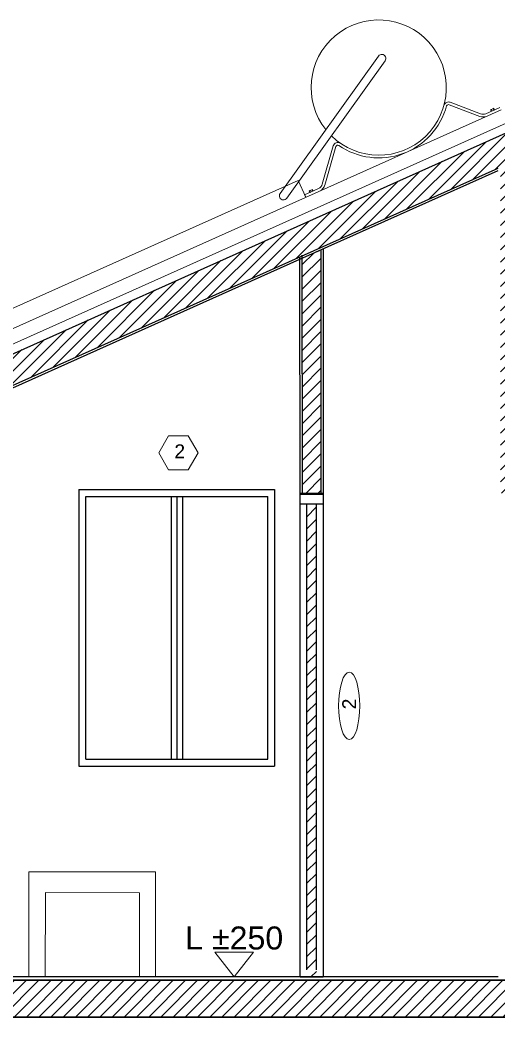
# Model space of a CAD drawing. Header units: centimetres. Extents: x -1332 to 7887, y -608 to 4152.
# Drawn here: x 2800.6 to 3008.2, y 3710.3 to 4143.1 of the extents above; entities that cross this region are included whole.
import ezdxf

# ---------------------------------------------------------------- set-up
doc = ezdxf.new("R2010")
doc.units = ezdxf.units.CM
doc.header["$MEASUREMENT"] = 0
doc.layers.add('ARREDI', color=252, linetype='Continuous', lineweight=18)
doc.layers.add('NUMERAZIONE', color=30, linetype='Continuous', lineweight=5)
doc.layers.add('INFISSI', color=130, linetype='Continuous')
doc.layers.add('STRUTTURA', color=7, linetype='Continuous')
doc.styles.get("Standard").update_dxf_attribs({"font": 'Arial.ttf'})

msp = doc.modelspace()

# ---------------------------------------------------------------- hatches: boundary and pattern name
at = {"layer": 'STRUTTURA'}
h = msp.add_hatch(dxfattribs=at)
h.set_pattern_fill('ANSI31', color=0, scale=30)
h.paths.add_polyline_path([(3013.06, 4094.7), (2696.33, 3952.98), (2696.33, 3944.29), (2703.83, 3944.29), (2705.03, 3944.29), (2705.03, 3943.18), (3008.23, 4078.85), (3008.23, 4079.29), (3009.23, 4079.29), (3009.23, 4079.17), (3016.73, 4079.17), (3017.74, 4079.17), (3017.74, 4078.84), (3315.73, 3943.16), (3315.73, 3944.29), (3316.93, 3944.29), (3316.93, 3952.98), (3316.93, 3956.35)])
h.paths.add_polyline_path([(3324.43, 3952.44), (3316.93, 3952.44), (3316.93, 3478.28), (3324.43, 3478.28)])
h = msp.add_hatch(dxfattribs=at)
h.set_pattern_fill('ANSI31', color=0, scale=30)
h.paths.add_polyline_path([(3016.73, 4079.17), (3009.23, 4079.17), (3009.23, 3937.79), (3016.72, 3937.79)])
h.paths.add_polyline_path([(3315.73, 3726.29), (2703.83, 3726.29), (2703.83, 3710.36), (3315.73, 3710.36)])
h = msp.add_hatch(dxfattribs=at)
h.set_pattern_fill('ANSI31', color=0, scale=30)
h.paths.add_polyline_path([(2931.27, 4043.31), (2923.23, 4039.72), (2923.3, 3937.79), (2931.26, 3937.79)])
h = msp.add_hatch(dxfattribs=at)
h.set_pattern_fill('ANSI31', color=0, scale=30)
h.paths.add_polyline_path([(2929.32, 3933.15), (2925.21, 3933.15), (2925.22, 3727.79), (2929.33, 3727.79)])

# ---------------------------------------------------------------- linework, layer by layer
at = {"layer": 'ARREDI'}
for p, q in [((2956.27, 4127.47), (2913.6, 4067.84)), ((2959.15, 4125.36), (2916.49, 4065.75)), ((2987.47, 4107.41), (3000.67, 4102.37)), ((2987.06, 4106.33), (3000.26, 4101.29)), ((3009.06, 4105.17), (3002.95, 4102.44)), ((3005.26, 4103.53), (3005.01, 4104.1)), ((3005.04, 4104.17), (3006.37, 4104.77)), ((3005.56, 4103.67), (3005.31, 4104.24)), ((3006.15, 4104.61), (3006.4, 4104.04)), ((3006.44, 4104.75), (3006.7, 4104.17)), ((2931.91, 4071.81), (2936.67, 4088.56)), ((2933.03, 4071.49), (2937.8, 4088.26)), ((2930.26, 4069.91), (2924.23, 4067.21)), ((2926.51, 4068.28), (2926.25, 4068.86)), ((2926.28, 4068.93), (2927.61, 4069.53)), ((2926.8, 4068.42), (2926.55, 4068.99)), ((2927.39, 4069.37), (2927.64, 4068.79)), ((2927.69, 4069.5), (2927.94, 4068.93)), ((2924.23, 4067.21), (2924.7, 4066.15)), ((2804.53, 3773.44), (2859.53, 3773.44)), ((2804.53, 3773.44), (2804.53, 3727.8)), ((2859.53, 3773.44), (2859.53, 3727.8)), ((2811.53, 3727.8), (2811.77, 3764.48)), ((2852.53, 3764.21), (2811.77, 3764.48)), ((2852.53, 3727.8), (2852.53, 3764.21))]:
    msp.add_line(p, q, dxfattribs=at)
for points in [[(2711.28, 3970.64), (3009.53, 4104.11)], [(3013.09, 4098.88), (2733.04, 3973.56)], [(2731.2, 3988.32), (2921.43, 4073.45)], [(2921.43, 4073.45), (2924.7, 4066.15)]]:
    msp.add_lwpolyline(points, dxfattribs=at)
for centre, radius, start, end in [((2956.41, 4113.78), 29.36, 225.5684, 218.4373), ((2957.72, 4126.42), 1.78, 323.5018, 144.7184), ((2986.73, 4105.46), 2.08, 69.1101, 160.1951), ((2956.41, 4113.78), 30.52, 235.3503, 344.8856), ((2986.73, 4105.46), 0.927, 69.1393, 157.4318), ((3005.06, 4104.13), 0.0537, 114.1101, 204.1101), ((3005.26, 4104.22), 0.0537, 24.1101, 114.1101), ((3005.31, 4103.55), 0.0537, 204.1101, 294.1101), ((3005.36, 4104.26), 0.0537, 114.1101, 204.1101), ((3005.51, 4103.64), 0.0537, 294.1101, 24.1101), ((3005.61, 4103.69), 0.0537, 204.1101, 294.1101), ((3006.1, 4104.59), 0.0537, 24.1101, 114.1101), ((3006.2, 4104.63), 0.0537, 114.1101, 204.1101), ((3006.4, 4104.72), 0.0537, 24.1101, 114.1101), ((3006.35, 4104.02), 0.0537, 294.1101, 24.1101), ((3006.45, 4104.06), 0.0537, 204.1101, 294.1101), ((3006.65, 4104.15), 0.0537, 294.1101, 24.1101), ((3001.73, 4105.15), 4.14, 249.1101, 294.1101), ((3001.73, 4105.15), 2.98, 249.1101, 294.1101), ((2938.63, 4087.85), 2.08, 59.8894, 159.9915), ((2938.63, 4087.85), 0.926, 62.3083, 153.6229), ((2926.3, 4068.88), 0.0537, 114.1101, 204.1101), ((2926.5, 4068.97), 0.0537, 24.1101, 114.1101), ((2926.55, 4068.31), 0.0537, 204.1101, 294.1101), ((2926.6, 4069.01), 0.0537, 114.1101, 204.1101), ((2926.76, 4068.4), 0.0537, 294.1101, 24.1101), ((2926.85, 4068.44), 0.0537, 204.1101, 294.1101), ((2927.34, 4069.34), 0.0537, 24.1101, 114.1101), ((2927.44, 4069.39), 0.0537, 114.1101, 204.1101), ((2927.64, 4069.48), 0.0537, 24.1101, 114.1101), ((2927.59, 4068.77), 0.0537, 294.1101, 24.1101), ((2927.69, 4068.82), 0.0537, 204.1101, 294.1101), ((2927.89, 4068.91), 0.0537, 294.1101, 24.1101), ((2929.05, 4072.63), 2.98, 294.1101, 344.1101), ((2929.05, 4072.63), 4.14, 294.1101, 344.1101), ((2915.05, 4066.79), 1.78, 144.1101, 325.08)]:
    msp.add_arc(centre, radius, start, end, dxfattribs=at)
at = {"layer": 'INFISSI', "color": 4}
for p, q in [((2826.23, 3939.29), (2826.23, 3819.29)), ((2826.23, 3939.29), (2911.23, 3939.29)), ((2911.23, 3939.29), (2911.23, 3819.29)), ((2829.23, 3936.29), (2908.23, 3936.29)), ((2829.23, 3822.29), (2829.23, 3936.29)), ((2866.23, 3936.29), (2866.23, 3822.29)), ((2868.73, 3936.29), (2868.73, 3822.29)), ((2871.23, 3936.29), (2871.23, 3822.29)), ((2908.23, 3822.29), (2908.23, 3936.29)), ((2829.23, 3822.29), (2908.23, 3822.29)), ((2826.23, 3819.29), (2911.23, 3819.29))]:
    msp.add_line(p, q, dxfattribs=at)
at = {"layer": 'NUMERAZIONE'}
for points in [[(2878.01, 3955.27), (2873.73, 3962.68), (2865.18, 3962.68), (2860.91, 3955.27), (2865.18, 3947.87), (2873.73, 3947.87)], [(2885.21, 3738.53), (2893.66, 3727.79), (2902.1, 3738.53)]]:
    msp.add_lwpolyline(points, close=True, dxfattribs=at)
msp.add_ellipse((2943.6, 3845.41), major_axis=(0, 14.61), ratio=0.314087, dxfattribs=at)
at = {"layer": 'STRUTTURA'}
for p, q in [((2931.27, 4043.31), (2931.26, 3937.79)), ((2932.27, 4043.76), (2932.26, 3937.79)), ((2922.3, 3937.79), (2922.23, 4040.37)), ((2923.3, 3937.8), (2923.23, 4041.1)), ((2922.3, 3727.79), (2922.3, 3937.79)), ((2922.3, 3937.79), (2932.26, 3937.79)), ((2922.3, 3937.29), (2922.3, 3937.29)), ((2922.3, 3937.29), (2932.26, 3937.29)), ((2922.8, 3937.79), (2922.8, 3937.79)), ((2932.26, 3937.79), (2932.26, 3727.79)), ((2922.3, 3933.15), (2932.26, 3933.15)), ((2925.21, 3730.85), (2925.21, 3933.15)), ((2929.32, 3933.15), (2929.32, 3730.85)), ((3008.23, 3727.79), (2705.03, 3727.79)), ((2922.3, 3727.79), (2932.26, 3727.79)), ((2922.3, 3727.79), (2932.26, 3727.79)), ((2705.03, 3726.29), (2920.03, 3726.29))]:
    msp.add_line(p, q, dxfattribs=at)
for points in [[(2696.33, 3952.98), (3012.98, 4094.67)], [(2705.03, 3943.18), (3008.23, 4078.85)], [(2922.23, 4039.27), (3008.23, 4077.75)], [(2929.73, 4042.63), (2930.73, 4043.07)], [(2705.03, 3942.08), (2922.23, 4039.27)], [(2696.33, 3710.29), (3315.73, 3710.36), (3315.73, 3726.36), (2696.33, 3726.29), (2696.33, 3710.29)]]:
    msp.add_lwpolyline(points, dxfattribs=at)
msp.add_lwpolyline([(2703.83, 3726.29), (3315.73, 3726.29), (3315.73, 3710.36), (2703.83, 3710.36)], close=True, dxfattribs=at)

# ---------------------------------------------------------------- texts
at = {"layer": 'NUMERAZIONE'}
msp.add_text('L ±250', height=9.989, dxfattribs=at).set_placement((2872.37, 3739.67))
at = {"layer": 'NUMERAZIONE', "ltscale": 0.1, "insert": (2867.68, 3958.92), "char_height": 6, "attachment_point": 1}
msp.add_mtext_dynamic_manual_height_columns('2', width=0.5819, gutter_width=12.5, heights=[0], dxfattribs=at)
at = {"layer": 'NUMERAZIONE', "ltscale": 0.1, "insert": (2940.58, 3843.91), "char_height": 6, "attachment_point": 1, "rotation": 90}
msp.add_mtext_dynamic_manual_height_columns('2', width=0.5819, gutter_width=12.5, heights=[0], dxfattribs=at)

doc.saveas('drawing.dxf')
